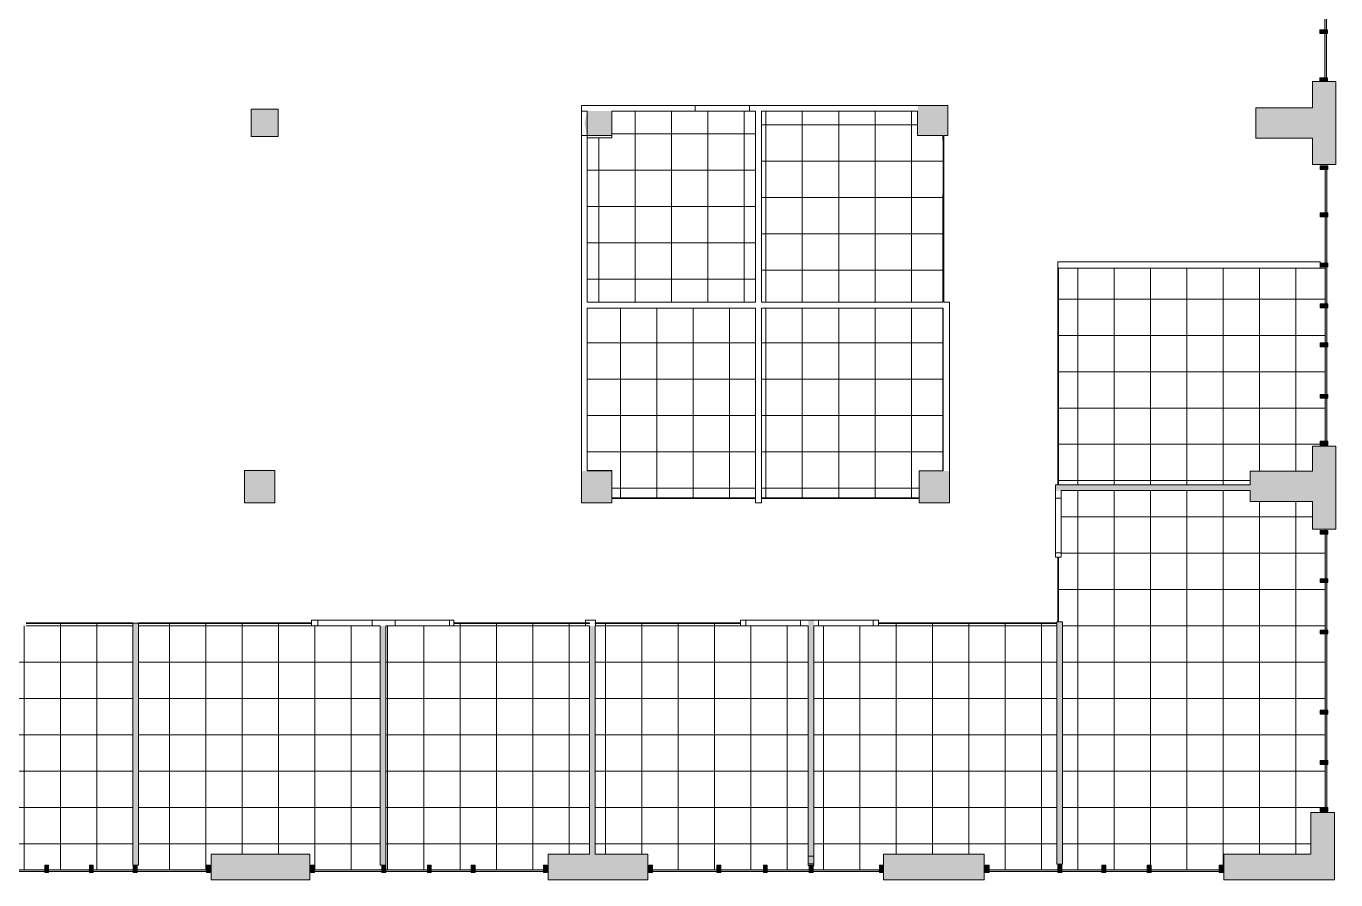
# Model space of a CAD drawing. Header units: inches. Extents: x -674 to 800, y -349 to 915.
# Drawn here: x -67 to 798, y -349 to 215 of the extents above; entities that cross this region are included whole.
import ezdxf

# ---------------------------------------------------------------- set-up
doc = ezdxf.new("R2010")
doc.units = ezdxf.units.IN
doc.header["$MEASUREMENT"] = 0
for name, color, linetype, lineweight in [('A-CLNG', 13, 'Continuous', 9), ('A-CLNG-PATT', 13, 'Continuous', 9), ('A-GLAZ-CURT', 52, 'Continuous', 13), ('A-GLAZ-CWMG', 51, 'Continuous', 13), ('A-WALL', 113, 'Continuous', 13), ('A-WALL-PATT', 111, 'Continuous', 13), ('I-WALL', 2, 'Continuous', 9)]:
    doc.layers.add(name, color=color, linetype=linetype, lineweight=lineweight)

# ---------------------------------------------------------------- blocks, each defined once
blk = doc.blocks.new('Rectangular Mullion - Rectangular Mullion 1-1562993-Reflected Ceiling Plan')
at = {"layer": 'A-GLAZ-CWMG', "lineweight": 9}
blk.add_hatch(color=55, dxfattribs=at).paths.add_polyline_path([(0, -1.75), (0, -2.5), (-2.5, -2.5), (-2.5, 2.5), (0, 2.5), (0, -0.75)], flags=0)
at = {"layer": 'A-GLAZ-CWMG', "color": 7, "lineweight": 20}
for p, q in [((0, 2.5), (-2.5, 2.5)), ((-2.5, 2.5), (-2.5, -2.5)), ((0, -2.5), (0, 2.5)), ((-2.5, -2.5), (0, -2.5))]:
    blk.add_line(p, q, dxfattribs=at)
blk = doc.blocks.new('System Panel - Glazed-1562994-Reflected Ceiling Plan')
at = {"layer": 'A-GLAZ-CURT', "lineweight": 9}
blk.add_hatch(color=55, dxfattribs=at).paths.add_polyline_path([(14.625, 1.75), (-14.625, 1.75), (-14.625, 0.75), (14.625, 0.75)], flags=0)
at = {"layer": 'A-GLAZ-CURT', "color": 7, "lineweight": 20}
for p, q in [((-14.625, 0.75), (-14.625, 1.75)), ((-14.625, 1.75), (14.625, 1.75)), ((14.625, 0.75), (-14.625, 0.75)), ((14.625, 1.75), (14.625, 0.75))]:
    blk.add_line(p, q, dxfattribs=at)
blk = doc.blocks.new('System Panel - Glazed-1562995-Reflected Ceiling Plan')
at = {"layer": 'A-GLAZ-CURT', "lineweight": 9}
blk.add_hatch(color=55, dxfattribs=at).paths.add_polyline_path([(15.75, 1.75), (-15.75, 1.75), (-15.75, 0.75), (15.75, 0.75)], flags=0)
at = {"layer": 'A-GLAZ-CURT', "color": 7, "lineweight": 20}
for p, q in [((-15.75, 0.75), (-15.75, 1.75)), ((-15.75, 1.75), (15.75, 1.75)), ((15.75, 0.75), (-15.75, 0.75)), ((15.75, 1.75), (15.75, 0.75))]:
    blk.add_line(p, q, dxfattribs=at)
blk = doc.blocks.new('Rectangular Mullion - Rectangular Mullion 1-1562989-Reflected Ceiling Plan')
at = {"layer": 'A-GLAZ-CWMG', "lineweight": 9}
blk.add_hatch(color=55, dxfattribs=at).paths.add_polyline_path([(1.25, 2.5), (1.25, -2.5), (-1.25, -2.5), (-1.25, 2.5)], flags=0)
at = {"layer": 'A-GLAZ-CWMG', "color": 7, "lineweight": 20}
for p, q in [((1.25, 2.5), (-1.25, 2.5)), ((-1.25, 2.5), (-1.25, -2.5)), ((1.25, -2.5), (1.25, 2.5)), ((-1.25, -2.5), (1.25, -2.5))]:
    blk.add_line(p, q, dxfattribs=at)
blk = doc.blocks.new('System Panel - Glazed-1563014-Reflected Ceiling Plan')
at = {"layer": 'A-GLAZ-CURT', "lineweight": 9}
blk.add_hatch(color=55, dxfattribs=at).paths.add_polyline_path([(14.25, 1.75), (-14.25, 1.75), (-14.25, 0.75), (14.25, 0.75)], flags=0)
at = {"layer": 'A-GLAZ-CURT', "color": 7, "lineweight": 20}
for p, q in [((-14.25, 0.75), (-14.25, 1.75)), ((-14.25, 1.75), (14.25, 1.75)), ((14.25, 0.75), (-14.25, 0.75)), ((14.25, 1.75), (14.25, 0.75))]:
    blk.add_line(p, q, dxfattribs=at)
blk = doc.blocks.new('System Panel - Glazed-1563872-Reflected Ceiling Plan')
at = {"layer": 'A-GLAZ-CURT', "lineweight": 9}
blk.add_hatch(color=55, dxfattribs=at).paths.add_polyline_path([(11.625, 1.75), (-11.625, 1.75), (-11.625, 0.75), (11.625, 0.75)], flags=0)
at = {"layer": 'A-GLAZ-CURT', "color": 7, "lineweight": 20}
for p, q in [((-11.625, 0.75), (-11.625, 1.75)), ((-11.625, 1.75), (11.625, 1.75)), ((11.625, 0.75), (-11.625, 0.75)), ((11.625, 1.75), (11.625, 0.75))]:
    blk.add_line(p, q, dxfattribs=at)
blk = doc.blocks.new('System Panel - Glazed-1562996-Reflected Ceiling Plan')
at = {"layer": 'A-GLAZ-CURT', "lineweight": 9}
blk.add_hatch(color=55, dxfattribs=at).paths.add_polyline_path([(12.25, 0.75), (12.25, 1.75), (-12.25, 1.75), (-12.25, 0.75)], flags=0)
at = {"layer": 'A-GLAZ-CURT', "color": 7, "lineweight": 20}
for p, q in [((-12.25, 0.75), (-12.25, 1.75)), ((-12.25, 1.75), (12.25, 1.75)), ((12.25, 0.75), (-12.25, 0.75)), ((12.25, 1.75), (12.25, 0.75))]:
    blk.add_line(p, q, dxfattribs=at)
blk = doc.blocks.new('System Panel - Glazed-1563873-Reflected Ceiling Plan')
at = {"layer": 'A-GLAZ-CURT', "lineweight": 9}
blk.add_hatch(color=55, dxfattribs=at).paths.add_polyline_path([(15.34375, 0.75), (15.34375, 1.75), (-15.34375, 1.75), (-15.34375, 0.75), (14.59375, 0.75)], flags=0)
at = {"layer": 'A-GLAZ-CURT', "color": 7, "lineweight": 20}
for p, q in [((-15.34375, 0.75), (-15.34375, 1.75)), ((-15.34375, 1.75), (15.34375, 1.75)), ((15.34375, 0.75), (-15.34375, 0.75)), ((15.34375, 1.75), (15.34375, 0.75))]:
    blk.add_line(p, q, dxfattribs=at)
blk = doc.blocks.new('System Panel - Glazed-1563874-Reflected Ceiling Plan')
at = {"layer": 'A-GLAZ-CURT', "lineweight": 9}
blk.add_hatch(color=55, dxfattribs=at).paths.add_polyline_path([(14.34375, 1.75), (-14.34375, 1.75), (-14.34375, 0.75), (14.34375, 0.75)], flags=0)
at = {"layer": 'A-GLAZ-CURT', "color": 7, "lineweight": 20}
for p, q in [((-14.34375, 0.75), (-14.34375, 1.75)), ((-14.34375, 1.75), (14.34375, 1.75)), ((14.34375, 0.75), (-14.34375, 0.75)), ((14.34375, 1.75), (14.34375, 0.75))]:
    blk.add_line(p, q, dxfattribs=at)
blk = doc.blocks.new('System Panel - Glazed-1563053-Reflected Ceiling Plan')
at = {"layer": 'A-GLAZ-CURT', "lineweight": 9}
blk.add_hatch(color=55, dxfattribs=at).paths.add_polyline_path([(15.375, 1.75), (-15.375, 1.75), (-15.375, 0.75), (15.375, 0.75)], flags=0)
at = {"layer": 'A-GLAZ-CURT', "color": 7, "lineweight": 20}
for p, q in [((-15.375, 0.75), (-15.375, 1.75)), ((-15.375, 1.75), (15.375, 1.75)), ((15.375, 0.75), (-15.375, 0.75)), ((15.375, 1.75), (15.375, 0.75))]:
    blk.add_line(p, q, dxfattribs=at)
blk = doc.blocks.new('System Panel - Glazed-1563029-Reflected Ceiling Plan')
at = {"layer": 'A-GLAZ-CURT', "lineweight": 9}
blk.add_hatch(color=55, dxfattribs=at).paths.add_polyline_path([(25.25, 1.75), (-25.25, 1.75), (-25.25, 0.75), (25.25, 0.75)], flags=0)
at = {"layer": 'A-GLAZ-CURT', "color": 7, "lineweight": 20}
for p, q in [((-25.25, 0.75), (-25.25, 1.75)), ((-25.25, 1.75), (25.25, 1.75)), ((25.25, 0.75), (-25.25, 0.75)), ((25.25, 1.75), (25.25, 0.75))]:
    blk.add_line(p, q, dxfattribs=at)
blk = doc.blocks.new('System Panel - Glazed-1564495-Reflected Ceiling Plan')
at = {"layer": 'A-GLAZ-CURT', "lineweight": 9}
blk.add_hatch(color=55, dxfattribs=at).paths.add_polyline_path([(15.71875, 1.75), (-15.71875, 1.75), (-15.71875, 0.75), (15.71875, 0.75)], flags=0)
at = {"layer": 'A-GLAZ-CURT', "color": 7, "lineweight": 20}
for p, q in [((-15.71875, 0.75), (-15.71875, 1.75)), ((-15.71875, 1.75), (15.71875, 1.75)), ((15.71875, 0.75), (-15.71875, 0.75)), ((15.71875, 1.75), (15.71875, 0.75))]:
    blk.add_line(p, q, dxfattribs=at)
blk = doc.blocks.new('System Panel - Glazed-1564496-Reflected Ceiling Plan')
at = {"layer": 'A-GLAZ-CURT', "lineweight": 9}
blk.add_hatch(color=55, dxfattribs=at).paths.add_polyline_path([(14.71875, 1.75), (-14.71875, 1.75), (-14.71875, 0.75), (14.71875, 0.75)], flags=0)
at = {"layer": 'A-GLAZ-CURT', "color": 7, "lineweight": 20}
for p, q in [((-14.71875, 0.75), (-14.71875, 1.75)), ((-14.71875, 1.75), (14.71875, 1.75)), ((14.71875, 0.75), (-14.71875, 0.75)), ((14.71875, 1.75), (14.71875, 0.75))]:
    blk.add_line(p, q, dxfattribs=at)
blk = doc.blocks.new('System Panel - Glazed-1565119-Reflected Ceiling Plan')
at = {"layer": 'A-GLAZ-CURT', "lineweight": 9}
blk.add_hatch(color=55, dxfattribs=at).paths.add_polyline_path([(22.75, 1.75), (-22.75, 1.75), (-22.75, 0.75), (22.75, 0.75)], flags=0)
at = {"layer": 'A-GLAZ-CURT', "color": 7, "lineweight": 20}
for p, q in [((-22.75, 0.75), (-22.75, 1.75)), ((-22.75, 1.75), (22.75, 1.75)), ((22.75, 0.75), (-22.75, 0.75)), ((22.75, 1.75), (22.75, 0.75))]:
    blk.add_line(p, q, dxfattribs=at)
blk = doc.blocks.new('System Panel - Glazed-1563110-Reflected Ceiling Plan')
at = {"layer": 'A-GLAZ-CURT', "lineweight": 9}
blk.add_hatch(color=55, dxfattribs=at).paths.add_polyline_path([(13.25, 0.75), (13.25, 1.75), (-13.25, 1.75), (-13.25, 0.75)], flags=0)
at = {"layer": 'A-GLAZ-CURT', "color": 7, "lineweight": 20}
for p, q in [((-13.25, 0.75), (-13.25, 1.75)), ((-13.25, 1.75), (13.25, 1.75)), ((13.25, 0.75), (-13.25, 0.75)), ((13.25, 1.75), (13.25, 0.75))]:
    blk.add_line(p, q, dxfattribs=at)
blk = doc.blocks.new('System Panel - Glazed-1565120-Reflected Ceiling Plan')
at = {"layer": 'A-GLAZ-CURT', "lineweight": 9}
blk.add_hatch(color=55, dxfattribs=at).paths.add_polyline_path([(-13.75, 1.75), (-13.75, 0.75), (13.75, 0.75), (13.75, 1.75)], flags=0)
at = {"layer": 'A-GLAZ-CURT', "color": 7, "lineweight": 20}
for p, q in [((-13.75, 0.75), (-13.75, 1.75)), ((-13.75, 1.75), (13.75, 1.75)), ((13.75, 0.75), (-13.75, 0.75)), ((13.75, 1.75), (13.75, 0.75))]:
    blk.add_line(p, q, dxfattribs=at)
blk = doc.blocks.new('System Panel - Glazed-1565121-Reflected Ceiling Plan')
at = {"layer": 'A-GLAZ-CURT', "lineweight": 9}
blk.add_hatch(color=55, dxfattribs=at).paths.add_polyline_path([(22.5, 1.75), (-22.5, 1.75), (-22.5, 0.75), (22.5, 0.75)], flags=0)
at = {"layer": 'A-GLAZ-CURT', "color": 7, "lineweight": 20}
for p, q in [((-22.5, 0.75), (-22.5, 1.75)), ((-22.5, 1.75), (22.5, 1.75)), ((22.5, 0.75), (-22.5, 0.75)), ((22.5, 1.75), (22.5, 0.75))]:
    blk.add_line(p, q, dxfattribs=at)
blk = doc.blocks.new('System Panel - Glazed-1565839-Reflected Ceiling Plan')
at = {"layer": 'A-GLAZ-CURT', "lineweight": 9}
blk.add_hatch(color=55, dxfattribs=at).paths.add_polyline_path([(21.25, 1.75), (-21.25, 1.75), (-21.25, 0.75), (21.25, 0.75)], flags=0)
at = {"layer": 'A-GLAZ-CURT', "color": 7, "lineweight": 20}
for p, q in [((-21.25, 0.75), (-21.25, 1.75)), ((-21.25, 1.75), (21.25, 1.75)), ((21.25, 0.75), (-21.25, 0.75)), ((21.25, 1.75), (21.25, 0.75))]:
    blk.add_line(p, q, dxfattribs=at)
blk = doc.blocks.new('System Panel - Glazed-1565840-Reflected Ceiling Plan')
at = {"layer": 'A-GLAZ-CURT', "lineweight": 9}
blk.add_hatch(color=55, dxfattribs=at).paths.add_polyline_path([(14.125, 1.75), (-14.125, 1.75), (-14.125, 0.75), (14.125, 0.75)], flags=0)
at = {"layer": 'A-GLAZ-CURT', "color": 7, "lineweight": 20}
for p, q in [((-14.125, 0.75), (-14.125, 1.75)), ((-14.125, 1.75), (14.125, 1.75)), ((14.125, 0.75), (-14.125, 0.75)), ((14.125, 1.75), (14.125, 0.75))]:
    blk.add_line(p, q, dxfattribs=at)
blk = doc.blocks.new('System Panel - Glazed-1565841-Reflected Ceiling Plan')
at = {"layer": 'A-GLAZ-CURT', "lineweight": 9}
blk.add_hatch(color=55, dxfattribs=at).paths.add_polyline_path([(13.875, 1.75), (-13.875, 1.75), (-13.875, 0.75), (13.875, 0.75)], flags=0)
at = {"layer": 'A-GLAZ-CURT', "color": 7, "lineweight": 20}
for p, q in [((-13.875, 0.75), (-13.875, 1.75)), ((-13.875, 1.75), (13.875, 1.75)), ((13.875, 0.75), (-13.875, 0.75)), ((13.875, 1.75), (13.875, 0.75))]:
    blk.add_line(p, q, dxfattribs=at)
blk = doc.blocks.new('System Panel - Glazed-1565842-Reflected Ceiling Plan')
at = {"layer": 'A-GLAZ-CURT', "lineweight": 9}
blk.add_hatch(color=55, dxfattribs=at).paths.add_polyline_path([(21.875, 1.75), (-21.875, 1.75), (-21.875, 0.75), (21.875, 0.75)], flags=0)
at = {"layer": 'A-GLAZ-CURT', "color": 7, "lineweight": 20}
for p, q in [((-21.875, 0.75), (-21.875, 1.75)), ((-21.875, 1.75), (21.875, 1.75)), ((21.875, 0.75), (-21.875, 0.75)), ((21.875, 1.75), (21.875, 0.75))]:
    blk.add_line(p, q, dxfattribs=at)
blk = doc.blocks.new('System Panel - Glazed-1566502-Reflected Ceiling Plan')
at = {"layer": 'A-GLAZ-CURT', "lineweight": 9}
blk.add_hatch(color=55, dxfattribs=at).paths.add_polyline_path([(-22.25, 1.75), (-22.25, 0.75), (22.25, 0.75), (22.25, 1.75)], flags=0)
at = {"layer": 'A-GLAZ-CURT', "color": 7, "lineweight": 20}
for p, q in [((-22.25, 0.75), (-22.25, 1.75)), ((-22.25, 1.75), (22.25, 1.75)), ((22.25, 0.75), (-22.25, 0.75)), ((22.25, 1.75), (22.25, 0.75))]:
    blk.add_line(p, q, dxfattribs=at)
blk = doc.blocks.new('System Panel - Glazed-1566503-Reflected Ceiling Plan')
at = {"layer": 'A-GLAZ-CURT', "lineweight": 9}
blk.add_hatch(color=55, dxfattribs=at).paths.add_polyline_path([(-22.55, 1.75), (-22.55, 0.75), (22.55, 0.75), (22.55, 1.75), (-20.43, 1.75)], flags=0)
at = {"layer": 'A-GLAZ-CURT', "color": 7, "lineweight": 20}
for p, q in [((-22.55, 0.75), (-22.55, 1.75)), ((-22.55, 1.75), (22.55, 1.75)), ((22.55, 0.75), (-22.55, 0.75)), ((22.55, 1.75), (22.55, 0.75))]:
    blk.add_line(p, q, dxfattribs=at)
blk = doc.blocks.new('System Panel - Glazed-1567193-Reflected Ceiling Plan')
at = {"layer": 'A-GLAZ-CURT', "lineweight": 9}
blk.add_hatch(color=55, dxfattribs=at).paths.add_polyline_path([(13.5, 1.75), (-13.5, 1.75), (-13.5, 0.75), (13.5, 0.75)], flags=0)
at = {"layer": 'A-GLAZ-CURT', "color": 7, "lineweight": 20}
for p, q in [((-13.5, 0.75), (-13.5, 1.75)), ((-13.5, 1.75), (13.5, 1.75)), ((13.5, 0.75), (-13.5, 0.75)), ((13.5, 1.75), (13.5, 0.75))]:
    blk.add_line(p, q, dxfattribs=at)
blk = doc.blocks.new('System Panel - Glazed-1567194-Reflected Ceiling Plan')
at = {"layer": 'A-GLAZ-CURT', "lineweight": 9}
blk.add_hatch(color=55, dxfattribs=at).paths.add_polyline_path([(22.875, 1.75), (-22.875, 1.75), (-22.875, 0.75), (22.875, 0.75)], flags=0)
at = {"layer": 'A-GLAZ-CURT', "color": 7, "lineweight": 20}
for p, q in [((-22.875, 0.75), (-22.875, 1.75)), ((-22.875, 1.75), (22.875, 1.75)), ((22.875, 0.75), (-22.875, 0.75)), ((22.875, 1.75), (22.875, 0.75))]:
    blk.add_line(p, q, dxfattribs=at)

msp = doc.modelspace()

# ---------------------------------------------------------------- hatches: boundary and pattern name
at = {"layer": 'A-CLNG-PATT', "lineweight": 13}
h = msp.add_hatch(dxfattribs=at)
h.set_pattern_fill('FP_1', color=256, style=0, pattern_type=2)
h.set_pattern_definition([(90, (359.163, 96.217), (24, -1e-15), []), (0, (359.163, 96.217), (0, -24), [])])
h.paths.add_polyline_path([(322.48, 33.03), (414.79, 33.03), (414.79, 159.4), (319.79, 159.4), (319.79, 141.65), (303.54, 141.65), (303.54, 33.03), (303.68, 33.03)], flags=0)
h = msp.add_hatch(dxfattribs=at)
h.set_pattern_fill('FP_5', color=256, style=0, pattern_type=2)
h.set_pattern_definition([(270, (421.663, 30.155), (-24, -1e-15), []), (180, (421.663, 30.155), (-3e-15, 24), [])])
h.paths.add_polyline_path([(519.23, -96.1), (522.79, -96.1), (522.79, -78.41), (538.54, -78.41), (538.54, 29.03), (418.79, 29.03), (418.79, -96.1), (503.95, -96.1)], flags=0)
h.paths.add_polyline_path([(410.79, -96.1), (414.79, -96.1), (414.79, 29.03), (303.54, 29.03), (303.54, -78.1), (319.79, -78.1), (319.79, -96.1), (374.79, -96.1)], flags=0)
h.paths.add_polyline_path([(484.24, 33.15), (538.54, 33.15), (538.54, 104.15), (538.79, 104.15), (538.79, 140.15), (538.54, 140.15), (538.54, 143.15), (521.79, 143.15), (521.79, 159.4), (418.79, 159.4), (418.79, 33.15)], flags=0)
h = msp.add_hatch(dxfattribs=at)
h.set_pattern_fill('FP_4', color=256, style=0, pattern_type=2)
h.set_pattern_definition([(0, (195.664, -108.845), (0, -24), []), (270, (195.664, -108.845), (-24, -1e-15), [])])
h.paths.add_polyline_path([(613.79, -342.1), (614.54, -342.1), (614.54, -338.85), (617.04, -338.85), (617.04, -342.1), (643.54, -342.1), (643.54, -338.85), (646.04, -338.85), (646.04, -342.1), (673.54, -342.1), (673.54, -338.85), (676.04, -338.85), (676.04, -342.1), (721.04, -342.1), (721.04, -338.85), (723.54, -338.85), (723.54, -342.1), (724.04, -342.1), (724.04, -331.6), (781.6, -331.6), (781.6, -304.1), (791.04, -304.1), (791.03, -303.35), (787.79, -303.35), (787.79, -300.85), (791.04, -300.85), (791.04, -272.35), (787.79, -272.35), (787.79, -269.85), (791.04, -269.85), (791.04, -239.1), (787.79, -239.1), (787.79, -236.6), (791.04, -236.6), (791.04, -186.1), (787.79, -186.1), (787.79, -183.6), (791.04, -183.6), (791.04, -152.16), (787.79, -152.16), (787.79, -149.66), (791.04, -149.66), (791.04, -120.22), (787.79, -120.22), (787.79, -117.72), (791.04, -117.72), (791.04, -116.97), (782.54, -116.97), (782.54, -98.53), (741.54, -98.53), (741.54, -91.35), (616.54, -91.35), (616.54, -135.47), (614.91, -135.47), (614.91, -178.1), (617.54, -178.1), (617.54, -338.35), (613.79, -338.35), (613.79, -179.22), (495.91, -179.22), (495.91, -180.85), (453.29, -180.85), (453.29, -339.1), (452.79, -339.1), (452.79, -342.1), (496.54, -342.1), (496.54, -338.85), (499.04, -338.85), (499.04, -342.1), (499.29, -342.1), (499.29, -331.6), (565.79, -331.6), (565.79, -342.1), (566.54, -342.1), (566.54, -338.85), (569.04, -338.85), (569.04, -342.1)], flags=0)
h.paths.add_polyline_path([(120.29, -342.1), (121.04, -342.1), (121.04, -338.85), (123.54, -338.85), (123.54, -342.1), (168.04, -342.1), (168.04, -338.85), (166.79, -338.85), (166.79, -180.85), (121.54, -180.85), (121.54, -179.22), (7.29, -179.22), (7.29, -338.85), (6.29, -338.85), (6.29, -342.1), (52.04, -342.1), (52.04, -338.85), (54.54, -338.85), (54.54, -342.1), (55.29, -342.1), (55.29, -331.6), (120.29, -331.6)], flags=0)
h.paths.add_polyline_path([(200.54, -342.1), (227.04, -342.1), (227.04, -338.85), (229.54, -338.85), (229.54, -342.1), (274.64, -342.1), (274.64, -338.85), (277.14, -338.85), (277.14, -342.1), (277.89, -342.1), (277.89, -331.6), (305.04, -331.6), (305.04, -180.85), (302.54, -180.85), (302.54, -179.22), (215.54, -179.22), (215.54, -180.85), (170.54, -180.85), (170.54, -342.1), (198.04, -342.1), (198.04, -338.85), (200.54, -338.85)], flags=0)
h.paths.add_polyline_path([(3.79, -342.1), (3.79, -338.85), (3.54, -338.85), (3.54, -179.22), (-66.96, -179.22), (-66.96, -180.85), (-116.96, -180.85), (-116.96, -331.6), (-103.46, -331.6), (-103.46, -342.1), (-102.71, -342.1), (-102.71, -338.85), (-100.21, -338.85), (-100.21, -342.1), (-54.71, -342.1), (-54.71, -338.85), (-52.21, -338.85), (-52.21, -342.1), (-25.21, -342.1), (-25.21, -338.85), (-22.71, -338.85), (-22.71, -342.1), (3.54, -342.1)], flags=0)
h.paths.add_polyline_path([(-324.71, -342.1), (-323.96, -342.1), (-323.96, -338.85), (-321.46, -338.85), (-321.46, -342.1), (-276.71, -342.1), (-276.71, -338.85), (-274.21, -338.85), (-274.21, -342.1), (-246.96, -342.1), (-246.96, -338.85), (-247.71, -338.85), (-247.71, -175.6), (-245.96, -175.6), (-245.96, -145.6), (-247.71, -145.6), (-247.71, -139.6), (-245.96, -139.6), (-245.96, -103.6), (-247.71, -103.6), (-247.71, -91.6), (-245.96, -91.6), (-245.96, -55.6), (-247.71, -55.6), (-247.71, -48.6), (-245.96, -48.6), (-245.96, 12.4), (-392.96, 12.4), (-392.96, -5.85), (-399.71, -5.85), (-399.71, -6.6), (-396.46, -6.6), (-396.46, -9.1), (-399.71, -9.1), (-399.71, -50.1), (-396.46, -50.1), (-396.46, -52.6), (-399.71, -52.6), (-399.71, -53.1), (-381.96, -53.1), (-381.96, -78.85), (-346.96, -78.85), (-346.96, -86.85), (-247.71, -86.85), (-247.71, -90.85), (-346.96, -90.85), (-346.96, -98.85), (-381.96, -98.85), (-381.96, -126.35), (-399.71, -126.35), (-399.71, -127.6), (-396.46, -127.6), (-396.46, -130.1), (-399.71, -130.1), (-399.71, -171.1), (-396.46, -171.1), (-396.46, -173.6), (-399.71, -173.6), (-399.71, -174.35), (-392.96, -174.35), (-392.96, -253.35), (-399.71, -253.35), (-399.71, -254.1), (-396.46, -254.1), (-396.46, -256.6), (-399.71, -256.6), (-399.71, -297.6), (-396.46, -297.6), (-396.46, -300.1), (-399.71, -300.1), (-399.71, -300.6), (-392.96, -300.6), (-392.96, -331.6), (-324.71, -331.6)], flags=0)
h.paths.add_polyline_path([(-217.46, -342.1), (-217.46, -338.85), (-214.96, -338.85), (-214.96, -342.1), (-169.96, -342.1), (-169.96, -338.85), (-167.46, -338.85), (-167.46, -342.1), (-166.71, -342.1), (-166.71, -331.6), (-120.96, -331.6), (-120.96, -180.85), (-169.96, -180.85), (-169.96, -179.22), (-243.71, -179.22), (-243.71, -338.85), (-244.46, -338.85), (-244.46, -342.1), (-243.71, -342.1)], flags=0)
h.paths.add_polyline_path([(449.54, -342.1), (450.29, -342.1), (450.29, -339.1), (449.54, -339.1), (449.54, -180.85), (404.91, -180.85), (404.91, -179.22), (309.04, -179.22), (309.04, -180.85), (308.79, -180.85), (308.79, -331.6), (343.54, -331.6), (343.54, -342.1), (344.29, -342.1), (344.29, -338.85), (346.79, -338.85), (346.79, -342.1), (389.29, -342.1), (389.29, -338.85), (391.79, -338.85), (391.79, -342.1), (420.04, -342.1), (420.04, -338.85), (422.54, -338.85), (422.54, -342.1)], flags=0)
h.paths.add_polyline_path([(-392.96, -122.35), (-385.96, -122.35), (-385.96, -98.85), (-392.96, -98.85), (-392.96, -115.35)], flags=0)
h.paths.add_polyline_path([(741.54, -87.6), (741.54, -78.53), (782.54, -78.53), (782.54, -62.1), (791.04, -62.1), (791.04, -61.35), (787.79, -61.35), (787.79, -58.85), (791.04, -58.85), (791.04, -30.35), (787.79, -30.35), (787.79, -27.85), (791.04, -27.85), (791.04, 3.65), (787.79, 3.65), (787.79, 6.15), (791.04, 6.15), (791.04, 29.4), (787.79, 29.4), (787.79, 31.9), (791.04, 31.9), (791.04, 55.65), (614.91, 55.65), (614.91, -87.6), (724.04, -87.6)], flags=0)
h.paths.add_polyline_path([(-392.96, -78.85), (-385.96, -78.85), (-385.96, -57.1), (-392.96, -57.1), (-392.96, -64.1)], flags=0)
h.paths.add_polyline_path([(-392.96, 16.4), (-245.96, 16.4), (-245.96, 79.4), (-247.71, 79.4), (-247.71, 84.4), (-245.96, 84.4), (-245.96, 120.4), (-247.71, 120.4), (-247.71, 124.4), (-343.84, 124.4), (-343.84, 122.28), (-392.96, 122.28), (-392.96, 114.4), (-399.71, 114.4), (-399.71, 113.65), (-396.46, 113.65), (-396.46, 111.15), (-399.71, 111.15), (-399.71, 68.15), (-396.46, 68.15), (-396.46, 65.65), (-399.71, 65.65), (-399.71, 64.9), (-392.96, 64.9)], flags=0)
at = {"layer": 'A-WALL-PATT'}
for points in [[(782.54, 124.03), (798.04, 124.03), (798.04, 178.9), (782.54, 178.9), (782.54, 141.47)], [(97.29, 142.65), (99.54, 142.65), (99.54, 160.53), (81.54, 160.53), (81.54, 142.65)], [(319.79, 143.15), (319.79, 159.4), (303.54, 159.4), (301.77, 151.76), (303.28, 143.15), (309.54, 143.15)], [(538.54, 143.15), (541.79, 143.15), (541.79, 163.15), (521.79, 163.15), (521.79, 143.15)], [(782.54, 141.47), (782.54, 161.47), (745.29, 161.47), (745.29, 141.47)], [(791.04, -116.97), (798.04, -116.97), (798.04, -62.1), (782.54, -62.1), (782.54, -116.97), (789.35, -116.97)], [(77.29, -99.6), (97.29, -99.6), (97.29, -78.1), (77.29, -78.1), (77.29, -79.86)], [(319.79, -99.41), (319.79, -78.41), (299.79, -78.41), (299.79, -99.41), (303.54, -99.41)], [(522.79, -99.41), (542.79, -99.41), (542.79, -78.41), (522.79, -78.41), (522.79, -96.6)], [(782.54, -98.53), (782.54, -78.53), (741.54, -78.53), (741.54, -98.53)], [(617.54, -91.35), (741.54, -91.35), (741.54, -87.6), (612.79, -87.6), (612.79, -91.35), (616.54, -91.35)], [(3.54, -338.85), (7.29, -338.85), (7.29, -178.97), (3.54, -178.98), (3.54, -285.2)], [(170.54, -338.85), (170.54, -180.85), (166.79, -180.85), (166.79, -338.85)], [(308.79, -331.6), (308.79, -180.85), (305.04, -180.85), (305.04, -331.6)], [(453.29, -337.97), (453.29, -177.1), (449.54, -177.1), (449.54, -337.97)], [(617.54, -338.35), (617.54, -178.1), (613.79, -178.1), (613.79, -338.35)], [(787.79, -348.6), (797.1, -348.6), (797.1, -304.1), (781.6, -304.1), (781.6, -348.6)], [(120.29, -348.6), (120.29, -331.6), (55.29, -331.6), (55.29, -348.6), (60.8, -348.6)], [(277.89, -348.6), (343.54, -348.6), (343.54, -331.6), (277.89, -331.6), (277.89, -342.1)], [(499.29, -348.6), (565.79, -348.6), (565.79, -331.6), (499.29, -331.6), (499.29, -342.1)], [(724.04, -348.6), (781.6, -348.6), (781.6, -331.6), (724.04, -331.6), (724.04, -342.1)]]:
    msp.add_hatch(color=8, dxfattribs=at).paths.add_polyline_path(points, flags=0)

# ---------------------------------------------------------------- linework, layer by layer
at = {"layer": 'A-CLNG', "lineweight": 13}
for p, q in [((374.79, 159.4), (410.79, 159.4)), ((538.79, 140.15), (538.79, 104.15)), ((787.79, 55.65), (791.04, 55.65)), ((538.54, 33.15), (418.79, 33.15)), ((538.54, 29.03), (538.54, -78.41)), ((614.91, -83.47), (614.91, -47.47)), ((791.04, -61.35), (791.04, -62.1)), ((319.79, -78.1), (303.54, -78.1)), ((319.79, -78.41), (319.79, -78.1)), ((410.79, -96.1), (374.79, -96.1)), ((458.79, -96.1), (422.79, -96.1)), ((791.04, -116.97), (791.04, -117.72)), ((791.04, -303.35), (791.04, -304.1)), ((55.29, -342.1), (54.54, -342.1)), ((121.04, -342.1), (120.29, -342.1)), ((277.89, -342.1), (277.14, -342.1)), ((344.29, -342.1), (343.54, -342.1)), ((499.29, -342.1), (499.04, -342.1)), ((566.54, -342.1), (565.79, -342.1)), ((724.04, -342.1), (723.54, -342.1))]:
    msp.add_line(p, q, dxfattribs=at)
at = {"layer": 'A-WALL', "color": 7, "lineweight": 20}
for p, q in [((782.54, 161.47), (782.54, 178.9)), ((782.54, 178.9), (798.04, 178.9)), ((798.04, 178.9), (798.04, 124.03)), ((81.54, 142.65), (81.54, 160.53)), ((81.54, 160.53), (99.54, 160.53)), ((99.54, 160.53), (99.54, 142.65)), ((299.79, -99.41), (299.79, 163.15)), ((299.79, 163.15), (374.79, 163.15)), ((299.79, 159.4), (303.54, 159.4)), ((303.54, 159.4), (303.54, 143.15)), ((319.79, 159.4), (319.79, 143.15)), ((374.79, 159.4), (319.79, 159.4)), ((374.79, 163.15), (374.79, 159.4)), ((410.79, 159.4), (410.79, 163.15)), ((410.79, 163.15), (541.79, 163.15)), ((414.79, 159.4), (410.79, 159.4)), ((414.79, 33.03), (414.79, 159.4)), ((521.79, 159.4), (418.79, 159.4)), ((418.79, 159.4), (418.79, 33.03)), ((521.79, 143.15), (521.79, 159.4)), ((541.79, 163.15), (541.79, 143.15)), ((745.29, 161.47), (782.54, 161.47)), ((745.29, 141.47), (745.29, 161.47)), ((99.54, 142.65), (81.54, 142.65)), ((319.79, 143.15), (299.79, 143.15)), ((303.54, 141.65), (303.54, 33.03)), ((319.79, 141.65), (303.54, 141.65)), ((319.79, 143.15), (319.79, 141.65)), ((538.54, 143.15), (521.79, 143.15)), ((541.79, 143.15), (539.04, 143.15)), ((782.54, 141.47), (745.29, 141.47)), ((782.54, 124.03), (782.54, 141.47)), ((798.04, 124.03), (782.54, 124.03)), ((614.91, 59.65), (787.79, 59.65)), ((787.79, 55.65), (614.91, 55.65)), ((787.79, 59.65), (787.79, 55.65)), ((303.54, 33.03), (414.79, 33.03)), ((303.54, 29.03), (303.54, -78.41)), ((414.79, 29.03), (303.54, 29.03)), ((414.79, -96.1), (414.79, 29.03)), ((418.79, 33.03), (538.54, 33.03)), ((538.79, 29.03), (418.79, 29.03)), ((418.79, 29.03), (418.79, -96.1)), ((538.79, -78.41), (538.79, 29.03)), ((539.04, 33.03), (542.79, 33.03)), ((542.79, 33.03), (542.79, -99.41)), ((782.54, -78.53), (782.54, -62.1)), ((782.54, -62.1), (798.04, -62.1)), ((798.04, -62.1), (798.04, -116.97)), ((77.29, -99.6), (77.29, -78.1)), ((77.29, -78.1), (97.29, -78.1)), ((97.29, -78.1), (97.29, -99.6)), ((303.54, -78.41), (319.79, -78.41)), ((319.79, -78.41), (319.79, -96.1)), ((522.79, -96.1), (522.79, -78.41)), ((522.79, -78.41), (538.79, -78.41)), ((741.54, -78.53), (782.54, -78.53)), ((741.54, -87.6), (741.54, -78.53)), ((612.79, -87.6), (614.41, -87.6)), ((612.79, -96.47), (612.79, -87.6)), ((614.91, -87.6), (741.54, -87.6)), ((741.54, -91.35), (616.54, -91.35)), ((616.54, -91.35), (616.54, -96.47)), ((741.54, -98.53), (741.54, -91.35)), ((97.29, -99.6), (77.29, -99.6)), ((319.79, -99.41), (299.79, -99.41)), ((319.79, -96.6), (319.79, -99.41)), ((414.79, -99.41), (414.79, -96.6)), ((418.79, -99.41), (414.79, -99.41)), ((418.79, -96.6), (418.79, -99.41)), ((522.79, -99.41), (522.79, -96.6)), ((542.79, -99.41), (522.79, -99.41)), ((616.54, -96.47), (612.79, -96.47)), ((782.54, -98.53), (741.54, -98.53)), ((782.54, -116.97), (782.54, -98.53)), ((798.04, -116.97), (782.54, -116.97)), ((612.79, -135.47), (612.79, -132.47)), ((612.79, -132.47), (616.54, -132.47)), ((614.41, -135.47), (612.79, -135.47)), ((616.54, -135.47), (614.91, -135.47)), ((616.54, -132.47), (616.54, -135.47)), ((3.54, -178.97), (7.29, -178.97)), ((3.54, -338.85), (3.54, -179.22)), ((7.29, -179.22), (7.29, -338.85)), ((121.54, -177.1), (125.66, -177.1)), ((121.54, -180.85), (121.54, -177.1)), ((125.66, -180.85), (121.54, -180.85)), ((125.66, -177.1), (125.66, -180.85)), ((161.66, -177.1), (176.66, -177.1)), ((161.66, -180.85), (161.66, -177.1)), ((166.79, -180.85), (161.66, -180.85)), ((166.79, -338.85), (166.79, -180.85)), ((170.54, -180.85), (170.54, -338.85)), ((176.66, -180.85), (170.54, -180.85)), ((176.66, -177.1), (176.66, -180.85)), ((212.66, -177.1), (215.54, -177.1)), ((212.66, -180.85), (212.66, -177.1)), ((215.54, -180.85), (212.66, -180.85)), ((215.54, -177.1), (215.54, -180.85)), ((302.54, -177.1), (309.04, -177.1)), ((302.54, -180.85), (302.54, -177.1)), ((305.04, -180.85), (302.54, -180.85)), ((305.04, -331.6), (305.04, -180.85)), ((308.79, -180.85), (308.79, -331.6)), ((309.04, -180.85), (308.79, -180.85)), ((309.04, -177.1), (309.04, -180.85)), ((404.91, -177.1), (408.41, -177.1)), ((404.91, -180.85), (404.91, -177.1)), ((408.41, -180.85), (404.91, -180.85)), ((408.41, -177.1), (408.41, -180.85)), ((444.41, -177.1), (456.41, -177.1)), ((444.41, -180.85), (444.41, -177.1)), ((449.54, -180.85), (444.41, -180.85)), ((449.54, -339.1), (449.54, -180.85)), ((453.29, -180.85), (453.29, -339.1)), ((456.41, -180.85), (453.29, -180.85)), ((456.41, -177.1), (456.41, -180.85)), ((492.41, -180.85), (492.41, -177.1)), ((492.41, -177.1), (495.91, -177.1)), ((495.91, -180.85), (492.41, -180.85)), ((495.91, -177.1), (495.91, -180.85)), ((613.79, -178.72), (613.79, -178.1)), ((613.79, -178.1), (614.41, -178.1)), ((613.79, -338.35), (613.79, -179.22)), ((614.91, -178.1), (617.54, -178.1)), ((617.54, -178.1), (617.54, -338.35)), ((781.6, -331.6), (781.6, -304.1)), ((781.6, -304.1), (797.1, -304.1)), ((797.1, -304.1), (797.1, -348.6)), ((55.29, -331.6), (120.29, -331.6)), ((55.29, -348.6), (55.29, -331.6)), ((120.29, -331.6), (120.29, -348.6)), ((277.89, -331.6), (305.04, -331.6)), ((277.89, -348.6), (277.89, -331.6)), ((308.79, -331.6), (343.54, -331.6)), ((343.54, -331.6), (343.54, -348.6)), ((449.54, -332.97), (453.29, -332.97)), ((499.29, -331.6), (565.79, -331.6)), ((499.29, -348.6), (499.29, -331.6)), ((565.79, -331.6), (565.79, -348.6)), ((724.04, -348.6), (724.04, -331.6)), ((724.04, -331.6), (781.6, -331.6)), ((7.29, -338.85), (3.54, -338.85)), ((170.54, -338.85), (166.79, -338.85)), ((453.29, -337.97), (449.54, -337.97)), ((453.29, -339.1), (449.54, -339.1)), ((617.54, -338.35), (613.79, -338.35)), ((120.29, -348.6), (55.29, -348.6)), ((343.54, -348.6), (277.89, -348.6)), ((565.79, -348.6), (499.29, -348.6)), ((797.1, -348.6), (724.04, -348.6))]:
    msp.add_line(p, q, dxfattribs=at)
at = {"layer": 'A-WALL'}
for p, q in [((410.79, 163.15), (374.79, 163.15)), ((303.54, 143.15), (303.54, 141.65)), ((303.54, 141.65), (303.54, 143.15)), ((303.54, 143.15), (319.79, 143.15)), ((612.79, -96.47), (612.79, -132.47)), ((616.54, -132.47), (616.54, -96.47)), ((161.66, -177.1), (125.66, -177.1)), ((125.66, -180.85), (161.66, -180.85)), ((212.66, -177.1), (176.66, -177.1)), ((176.66, -180.85), (212.66, -180.85)), ((444.41, -177.1), (408.41, -177.1)), ((408.41, -180.85), (444.41, -180.85)), ((492.41, -177.1), (456.41, -177.1)), ((456.41, -180.85), (492.41, -180.85))]:
    msp.add_line(p, q, dxfattribs=at)
at = {"layer": 'I-WALL', "color": 7, "lineweight": 20}
for p, q in [((538.54, 140.15), (538.54, 143.15)), ((539.04, 140.15), (538.54, 140.15)), ((539.04, 143.15), (539.04, 140.15)), ((538.54, 33.03), (538.54, 104.15)), ((538.54, 104.15), (539.04, 104.15)), ((539.04, 104.15), (539.04, 33.03)), ((614.41, -47.47), (614.41, 59.65)), ((614.41, 59.65), (614.91, 59.65)), ((614.91, 55.65), (614.91, -47.47)), ((614.91, -47.47), (614.41, -47.47)), ((614.41, -87.6), (614.41, -83.47)), ((614.41, -83.47), (614.91, -83.47)), ((614.91, -83.47), (614.91, -87.6)), ((319.79, -96.1), (374.79, -96.1)), ((374.79, -96.6), (319.79, -96.6)), ((374.79, -96.1), (374.79, -96.6)), ((410.79, -96.6), (410.79, -96.1)), ((410.79, -96.1), (414.79, -96.1)), ((414.79, -96.6), (410.79, -96.6)), ((418.79, -96.1), (422.79, -96.1)), ((422.79, -96.6), (418.79, -96.6)), ((422.79, -96.1), (422.79, -96.6)), ((458.79, -96.6), (458.79, -96.1)), ((458.79, -96.1), (522.79, -96.1)), ((522.79, -96.6), (458.79, -96.6)), ((614.41, -178.1), (614.41, -135.47)), ((614.91, -135.47), (614.91, -178.1)), ((-66.96, -178.72), (3.54, -178.72)), ((3.54, -179.22), (-66.96, -179.22)), ((3.54, -178.72), (3.54, -178.97)), ((7.29, -178.97), (7.29, -178.72)), ((7.29, -178.72), (121.54, -178.72)), ((121.54, -179.22), (7.29, -179.22)), ((215.54, -178.72), (305.04, -178.72)), ((305.04, -179.22), (215.54, -179.22)), ((305.04, -178.72), (305.04, -179.22)), ((308.79, -179.22), (308.79, -178.72)), ((308.79, -178.72), (404.91, -178.72)), ((404.91, -179.22), (308.79, -179.22)), ((495.91, -178.72), (613.79, -178.72)), ((613.79, -179.22), (495.91, -179.22))]:
    msp.add_line(p, q, dxfattribs=at)
at = {"layer": 'I-WALL', "lineweight": 13}
for p, q in [((539.04, 104.15), (539.04, 140.15)), ((614.41, -47.47), (614.41, -83.47)), ((374.79, -96.6), (410.79, -96.6)), ((422.79, -96.6), (458.79, -96.6))]:
    msp.add_line(p, q, dxfattribs=at)

# ---------------------------------------------------------------- block references
at = {"layer": 'A-GLAZ-CURT', "lineweight": 9}
for name, p, rotation in [('System Panel - Glazed-1562995-Reflected Ceiling Plan', (790.04, 228.9), 269.9999999999999), ('System Panel - Glazed-1562994-Reflected Ceiling Plan', (790.04, 196.03), 269.9999999999999), ('System Panel - Glazed-1563874-Reflected Ceiling Plan', (790.29, 106.44), 269.9999999999999), ('System Panel - Glazed-1563873-Reflected Ceiling Plan', (790.29, 74.25), 269.9999999999999), ('System Panel - Glazed-1562996-Reflected Ceiling Plan', (790.29, 44.15), 269.9999999999999), ('System Panel - Glazed-1563872-Reflected Ceiling Plan', (790.29, 17.78), 269.9999999999999), ('System Panel - Glazed-1562995-Reflected Ceiling Plan', (790.29, -12.1), 269.9999999999999), ('System Panel - Glazed-1563014-Reflected Ceiling Plan', (790.29, -44.6), 269.9999999999999), ('System Panel - Glazed-1564496-Reflected Ceiling Plan', (790.29, -134.94), 269.9999999999999), ('System Panel - Glazed-1564495-Reflected Ceiling Plan', (790.29, -167.88), 269.9999999999999), ('System Panel - Glazed-1563029-Reflected Ceiling Plan', (790.29, -211.35), 269.9999999999999), ('System Panel - Glazed-1563053-Reflected Ceiling Plan', (790.29, -254.47), 269.9999999999999), ('System Panel - Glazed-1563014-Reflected Ceiling Plan', (790.29, -286.6), 269.9999999999999), ('System Panel - Glazed-1565119-Reflected Ceiling Plan', (-77.46, -341.35), 180), ('System Panel - Glazed-1567193-Reflected Ceiling Plan', (-38.71, -341.35), 180), ('System Panel - Glazed-1563110-Reflected Ceiling Plan', (-9.46, -341.35), 180), ('System Panel - Glazed-1567194-Reflected Ceiling Plan', (29.16, -341.35), 180), ('System Panel - Glazed-1566502-Reflected Ceiling Plan', (145.79, -341.35), 180), ('System Panel - Glazed-1565120-Reflected Ceiling Plan', (184.29, -341.35), 180), ('System Panel - Glazed-1563110-Reflected Ceiling Plan', (213.79, -341.35), 180), ('System Panel - Glazed-1566503-Reflected Ceiling Plan', (252.09, -341.35), 180), ('System Panel - Glazed-1565839-Reflected Ceiling Plan', (368.04, -341.35), 180), ('System Panel - Glazed-1565840-Reflected Ceiling Plan', (405.91, -341.35), 180), ('System Panel - Glazed-1565841-Reflected Ceiling Plan', (436.41, -341.35), 180), ('System Panel - Glazed-1565842-Reflected Ceiling Plan', (474.66, -341.35), 180), ('System Panel - Glazed-1565119-Reflected Ceiling Plan', (591.79, -341.35), 180), ('System Panel - Glazed-1563110-Reflected Ceiling Plan', (630.29, -341.35), 180), ('System Panel - Glazed-1565120-Reflected Ceiling Plan', (659.79, -341.35), 180), ('System Panel - Glazed-1565121-Reflected Ceiling Plan', (698.54, -341.35), 180)]:
    msp.add_blockref(name, p, dxfattribs=dict(at, rotation=rotation))
at = {"layer": 'A-GLAZ-CWMG', "lineweight": 9, "extrusion": (0, 0, -1), "rotation": 270.0000000000001}
for name, p in [('Rectangular Mullion - Rectangular Mullion 1-1562989-Reflected Ceiling Plan', (-790.04, 211.9)), ('Rectangular Mullion - Rectangular Mullion 1-1562993-Reflected Ceiling Plan', (-790.04, 178.9)), ('Rectangular Mullion - Rectangular Mullion 1-1562989-Reflected Ceiling Plan', (-790.29, 122.03)), ('Rectangular Mullion - Rectangular Mullion 1-1562989-Reflected Ceiling Plan', (-790.29, 90.84)), ('Rectangular Mullion - Rectangular Mullion 1-1562989-Reflected Ceiling Plan', (-790.29, 57.65)), ('Rectangular Mullion - Rectangular Mullion 1-1562989-Reflected Ceiling Plan', (-790.29, 30.65)), ('Rectangular Mullion - Rectangular Mullion 1-1562989-Reflected Ceiling Plan', (-790.29, 4.9)), ('Rectangular Mullion - Rectangular Mullion 1-1562989-Reflected Ceiling Plan', (-790.29, -29.1)), ('Rectangular Mullion - Rectangular Mullion 1-1562989-Reflected Ceiling Plan', (-790.29, -60.1)), ('Rectangular Mullion - Rectangular Mullion 1-1562989-Reflected Ceiling Plan', (-790.29, -118.97)), ('Rectangular Mullion - Rectangular Mullion 1-1562989-Reflected Ceiling Plan', (-790.29, -150.91)), ('Rectangular Mullion - Rectangular Mullion 1-1562989-Reflected Ceiling Plan', (-790.29, -184.85)), ('Rectangular Mullion - Rectangular Mullion 1-1562989-Reflected Ceiling Plan', (-790.29, -237.85)), ('Rectangular Mullion - Rectangular Mullion 1-1562989-Reflected Ceiling Plan', (-790.29, -271.1)), ('Rectangular Mullion - Rectangular Mullion 1-1562989-Reflected Ceiling Plan', (-790.29, -302.1))]:
    msp.add_blockref(name, p, dxfattribs=at)
at = {"layer": 'A-GLAZ-CWMG', "lineweight": 9, "extrusion": (0, 0, -1)}
for p in [(53.46, -341.35), (23.96, -341.35), (-5.04, -341.35), (-53.29, -341.35), (-122.29, -341.35), (-169.29, -341.35), (-199.29, -341.35), (-228.29, -341.35), (-275.89, -341.35), (-345.54, -341.35), (-390.54, -341.35), (-421.29, -341.35), (-451.54, -341.35), (-497.79, -341.35), (-567.79, -341.35), (-615.79, -341.35), (-644.79, -341.35), (-674.79, -341.35), (-722.29, -341.35)]:
    msp.add_blockref('Rectangular Mullion - Rectangular Mullion 1-1562989-Reflected Ceiling Plan', p, dxfattribs=at)

doc.saveas('drawing.dxf')
